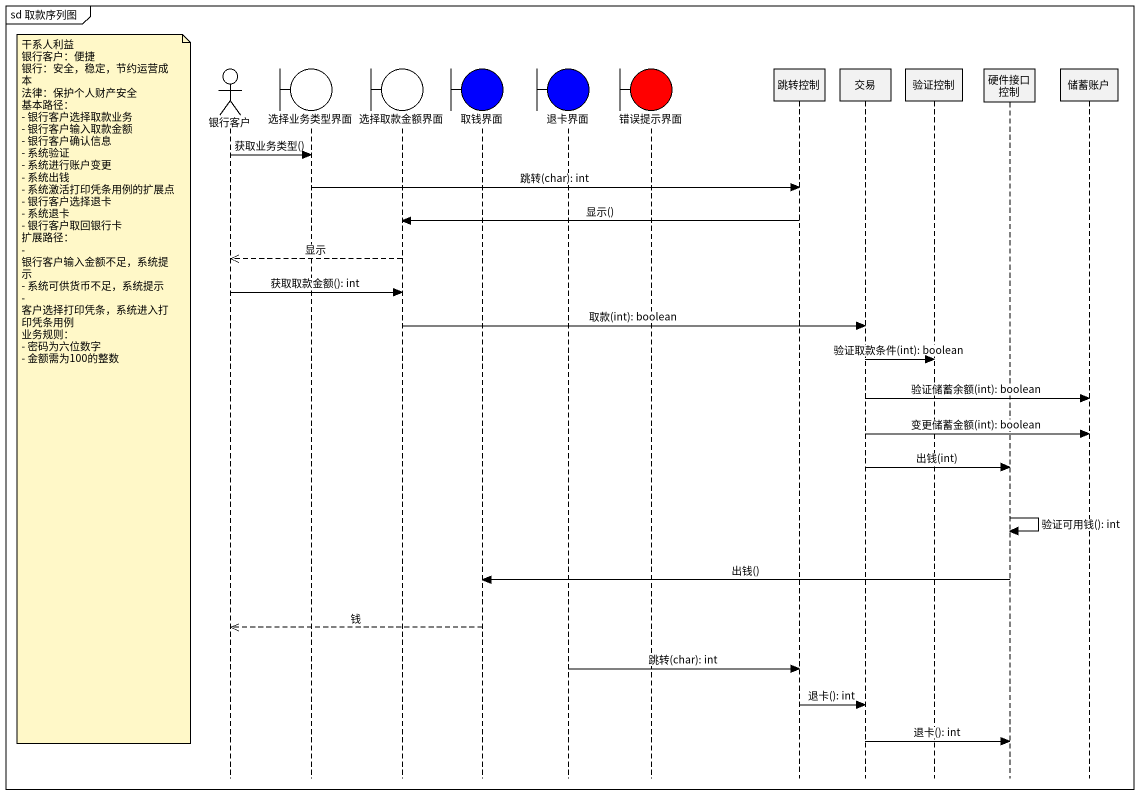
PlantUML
@startuml
mainframe sd 取款序列图
hide footbox
actor 银行客户
boundary 选择业务类型界面
boundary 选择取款金额界面
boundary 取钱界面 #0000FF
boundary 退卡界面 #0000FF
boundary 错误提示界面 #FF0000
participant 跳转控制
participant 交易
participant 验证控制
participant 硬件接口控制
participant 储蓄账户

银行客户 -> 选择业务类型界面 : 获取业务类型()
选择业务类型界面 -> 跳转控制 : 跳转(char): int
跳转控制 -> 选择取款金额界面 : 显示()
选择取款金额界面 -->> 银行客户 : 显示
银行客户 -> 选择取款金额界面 : 获取取款金额(): int
选择取款金额界面 -> 交易 : 取款(int): boolean
交易 -> 验证控制 : 验证取款条件(int): boolean
note left of 银行客户
  干系人利益
  银行客户：便捷
  银行：安全，稳定，节约运营成本
  法律：保护个人财产安全
  基本路径：
  - 银行客户选择取款业务
  - 银行客户输入取款金额
  - 银行客户确认信息
  - 系统验证
  - 系统进行账户变更
  - 系统出钱
  - 系统激活打印凭条用例的扩展点
  - 银行客户选择退卡
  - 系统退卡
  - 银行客户取回银行卡
  扩展路径：
  - 银行客户输入金额不足，系统提示
  - 系统可供货币不足，系统提示
  - 客户选择打印凭条，系统进入打印凭条用例
  业务规则：
  - 密码为六位数字
  - 金额需为100的整数
end note
交易 -> 储蓄账户 : 验证储蓄余额(int): boolean
交易 -> 储蓄账户 : 变更储蓄金额(int): boolean
交易 -> 硬件接口控制 : 出钱(int)
硬件接口控制 -> 硬件接口控制 : 验证可用钱(): int
硬件接口控制 -> 取钱界面 : 出钱()
取钱界面 -->> 银行客户 : 钱
退卡界面 -> 跳转控制 : 跳转(char): int
跳转控制 -> 交易 : 退卡(): int
交易 -> 硬件接口控制 : 退卡(): int
@enduml
